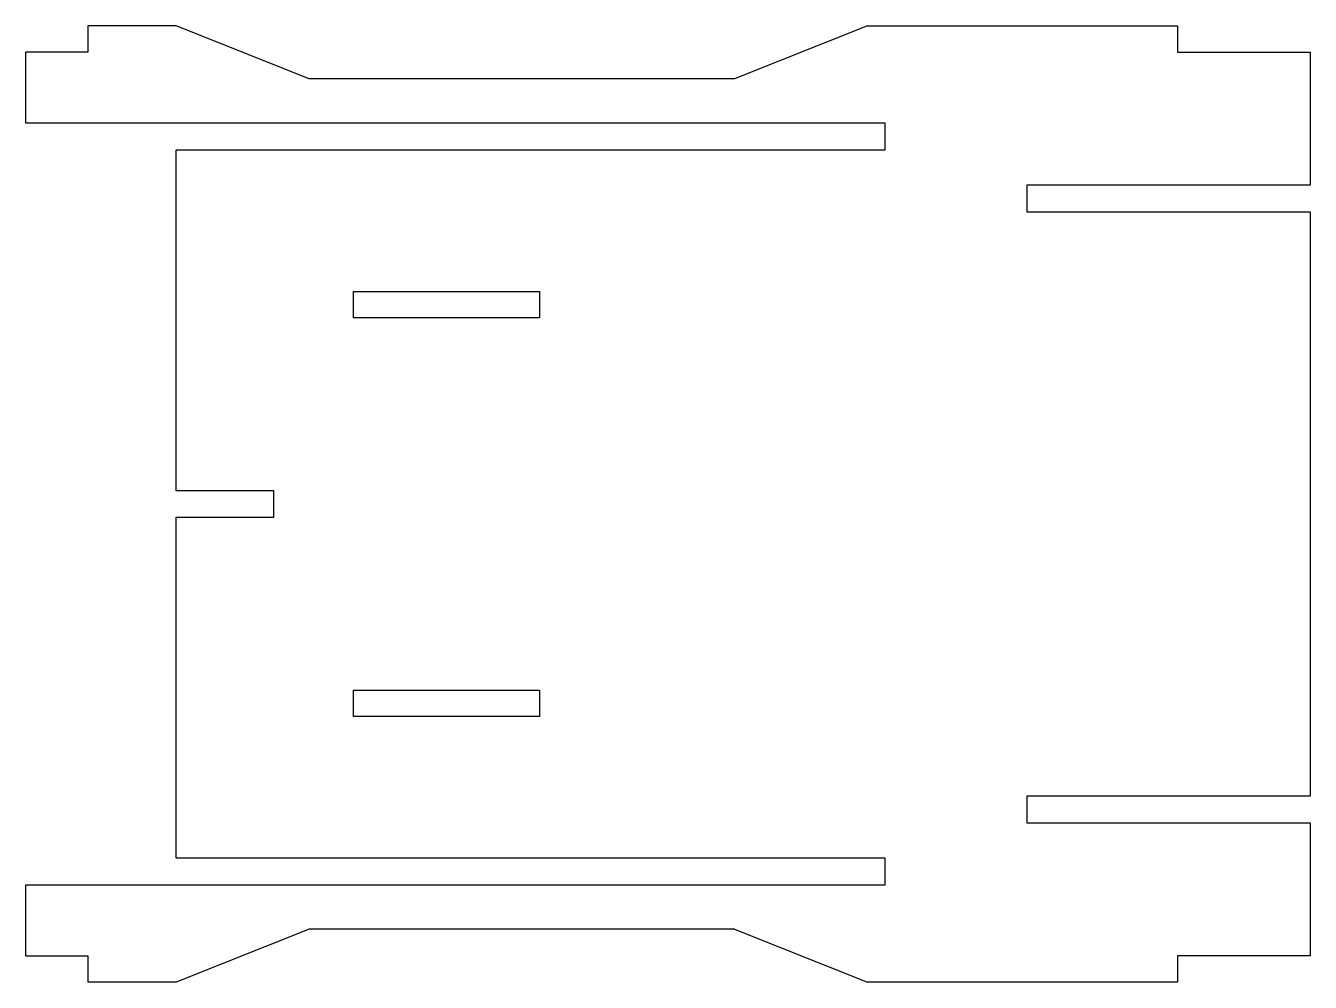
# Model space of a CAD drawing. Extents: x 201 to 346, y 108 to 216.
import ezdxf

# ---------------------------------------------------------------- set-up
doc = ezdxf.new("R2010")
doc.units = 0
doc.header["$MEASUREMENT"] = 0

msp = doc.modelspace()

# ---------------------------------------------------------------- linework, layer by layer
at = {"color": 7, "linetype": 'Continuous'}
for p, q in [((208.29574, 216.19864), (208.29574, 213.19864)), ((218.29574, 216.19864), (208.29574, 216.19864)), ((233.29574, 210.19864), (218.29574, 216.19864)), ((296.29572, 216.19866), (281.29574, 210.19864)), ((296.29572, 216.19866), (331.29574, 216.19872)), ((331.29574, 216.19864), (331.29574, 213.19864)), ((208.29574, 213.19864), (201.29574, 213.19864)), ((201.29574, 205.19864), (201.29574, 213.19864)), ((331.29574, 213.19864), (346.29574, 213.19864)), ((346.29574, 213.19864), (346.29574, 198.19864)), ((281.29574, 210.19864), (233.29574, 210.19864)), ((298.29574, 205.19864), (201.29574, 205.19864)), ((298.29574, 202.19864), (298.29574, 205.19864)), ((218.29574, 163.69864), (218.29574, 202.19864)), ((218.29574, 202.19864), (298.29574, 202.19864)), ((346.29574, 198.19864), (314.29574, 198.19864)), ((314.29574, 198.19864), (314.29574, 195.19864)), ((314.29574, 195.19864), (346.29574, 195.19864)), ((346.29574, 195.19864), (346.29574, 129.19864)), ((238.29574, 186.19864), (259.29574, 186.19864)), ((238.29574, 183.19864), (238.29574, 186.19864)), ((259.29574, 186.19864), (259.29574, 183.19864)), ((259.29574, 183.19864), (238.29574, 183.19864)), ((229.29574, 163.69864), (218.29574, 163.69864)), ((229.29574, 160.69864), (229.29574, 163.69864)), ((218.29574, 122.19864), (218.29574, 160.69864)), ((218.29574, 160.69864), (229.29574, 160.69864)), ((238.29574, 141.19864), (259.29574, 141.19864)), ((238.29574, 138.19864), (238.29574, 141.19864)), ((259.29574, 141.19864), (259.29574, 138.19864)), ((259.29574, 138.19864), (238.29574, 138.19864)), ((346.29574, 129.19864), (314.29574, 129.19864)), ((314.29574, 129.19864), (314.29574, 126.19864)), ((314.29574, 126.19864), (346.29574, 126.19864)), ((346.29574, 126.19864), (346.29574, 111.19864)), ((298.29574, 122.19864), (218.29574, 122.19864)), ((298.29574, 119.19864), (298.29574, 122.19864)), ((201.29574, 119.19864), (298.29574, 119.19864)), ((201.29574, 111.19864), (201.29574, 119.19864)), ((233.29574, 114.19864), (218.29574, 108.19864)), ((281.29574, 114.19864), (233.29574, 114.19864)), ((281.29574, 114.19864), (296.29574, 108.19864)), ((201.29574, 111.19864), (208.29574, 111.19864)), ((208.29574, 111.19864), (208.29574, 108.19864)), ((346.29574, 111.19864), (331.29574, 111.19864)), ((331.29574, 111.19864), (331.29576, 108.19864)), ((218.29574, 108.19864), (208.29574, 108.19864)), ((331.29576, 108.19864), (296.29574, 108.19864))]:
    msp.add_line(p, q, dxfattribs=at)

doc.saveas('drawing.dxf')
